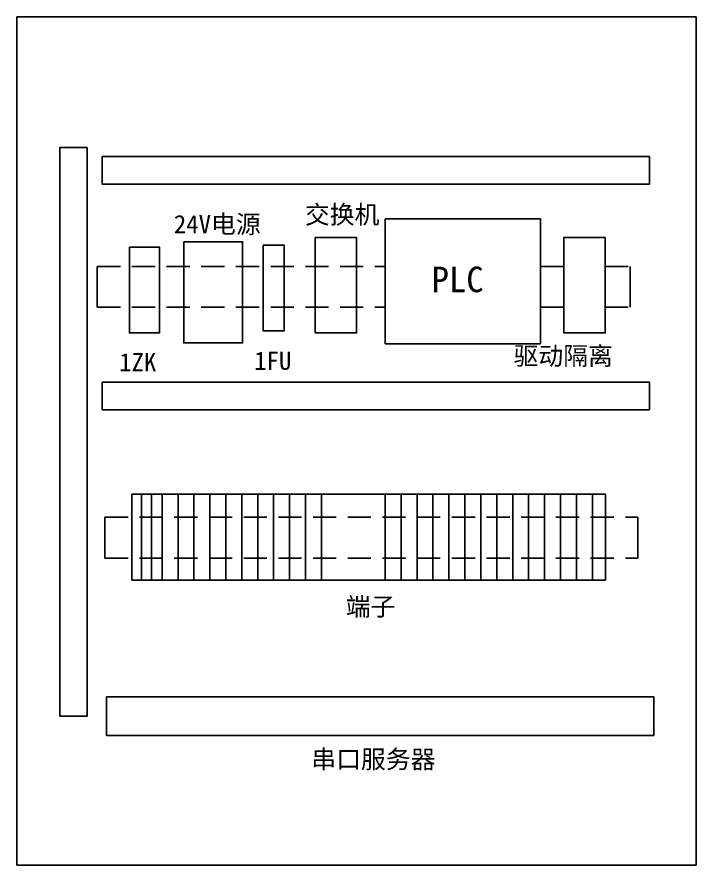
# Model space of a CAD drawing. Extents: x -607 to 3240, y -2331 to 216.
# Drawn here: x -324.6 to -231.4, y -1250.9 to -1134.5 of the extents above; entities that cross this region are included whole.
import ezdxf

# ---------------------------------------------------------------- set-up
doc = ezdxf.new("R2010")
doc.units = 0
doc.header["$MEASUREMENT"] = 0
doc.linetypes.add('DASHED2', pattern=[9.525, 6.35, -3.175])
doc.layers.get('0').update_dxf_attribs({"linetype": 'CONTINUOUS'})

msp = doc.modelspace()

# ---------------------------------------------------------------- linework, layer by layer
at = {"ltscale": 0.5}
for p, q in [((-324.62, -1134.52), (-324.62, -1250.91)), ((-324.62, -1134.52), (-231.4, -1134.52)), ((-231.4, -1134.52), (-231.4, -1250.91)), ((-274.06, -1162.24), (-252.74, -1162.24)), ((-274.06, -1179.4), (-274.06, -1162.24)), ((-252.74, -1162.24), (-252.74, -1179.4)), ((-313.6, -1168.75), (-313.6, -1174.37)), ((-240.45, -1168.75), (-240.45, -1174.37)), ((-252.74, -1179.4), (-274.06, -1179.4)), ((-312.54, -1203.16), (-312.54, -1208.78)), ((-239.39, -1203.16), (-239.39, -1208.78)), ((-324.62, -1250.91), (-231.4, -1250.91))]:
    msp.add_line(p, q, dxfattribs=at)
at = {"linetype": 'DASHED2', "ltscale": 0.5}
for p, q in [((-313.6, -1168.75), (-274.06, -1168.75)), ((-252.74, -1168.75), (-249.56, -1168.75)), ((-243.87, -1168.75), (-240.45, -1168.75)), ((-313.6, -1174.37), (-274.06, -1174.37)), ((-252.74, -1174.37), (-249.56, -1174.37)), ((-243.87, -1174.37), (-240.45, -1174.37)), ((-312.54, -1203.16), (-239.39, -1203.16)), ((-312.54, -1208.78), (-239.39, -1208.78))]:
    msp.add_line(p, q, dxfattribs=at)
for p, q in [((-307.5, -1200.02), (-307.5, -1211.8)), ((-306.16, -1200.02), (-306.16, -1211.8)), ((-304.69, -1200.02), (-304.69, -1211.8)), ((-302.51, -1200.02), (-302.51, -1211.8)), ((-300.32, -1200.02), (-300.32, -1211.8)), ((-298.13, -1200.02), (-298.13, -1211.8)), ((-295.94, -1200.02), (-295.94, -1211.8)), ((-293.76, -1200.02), (-293.76, -1211.8)), ((-291.57, -1200.02), (-291.57, -1211.8)), ((-289.38, -1200.02), (-289.38, -1211.8)), ((-287.19, -1200.02), (-287.19, -1211.8)), ((-285.01, -1200.02), (-285.01, -1211.8)), ((-282.82, -1200.02), (-282.82, -1211.8)), ((-274.07, -1200.02), (-274.07, -1211.8)), ((-271.88, -1200.02), (-271.88, -1211.8)), ((-269.69, -1200.02), (-269.69, -1211.8)), ((-267.51, -1200.02), (-267.51, -1211.8)), ((-265.32, -1200.02), (-265.32, -1211.8)), ((-263.13, -1200.02), (-263.13, -1211.8)), ((-260.94, -1200.02), (-260.94, -1211.8)), ((-258.76, -1200.02), (-258.76, -1211.8)), ((-256.57, -1200.02), (-256.57, -1211.8)), ((-254.38, -1200.02), (-254.38, -1211.8)), ((-252.19, -1200.02), (-252.19, -1211.8)), ((-250.01, -1200.02), (-250.01, -1211.8)), ((-247.82, -1200.02), (-247.82, -1211.8)), ((-245.63, -1200.02), (-245.63, -1211.8))]:
    msp.add_line(p, q)
for points in [[(-314.96, -1152.44), (-314.96, -1230.47), (-318.74, -1230.47), (-318.74, -1152.44)], [(-312.92, -1153.68), (-237.81, -1153.68), (-237.81, -1157.47), (-312.92, -1157.47)], [(-283.67, -1164.79), (-277.99, -1164.79), (-277.99, -1177.88), (-283.67, -1177.88)], [(-249.56, -1164.79), (-243.87, -1164.79), (-243.87, -1177.88), (-249.56, -1177.88)], [(-309.19, -1166.11), (-305.03, -1166.11), (-305.03, -1177.89), (-309.19, -1177.89)], [(-301.73, -1165.36), (-293.64, -1165.36), (-293.64, -1179.25), (-301.73, -1179.25)], [(-290.82, -1165.83), (-287.96, -1165.83), (-287.96, -1177.61), (-290.82, -1177.61)], [(-312.92, -1184.64), (-237.81, -1184.64), (-237.81, -1188.42), (-312.92, -1188.42)], [(-308.84, -1200.02), (-243.84, -1200.02), (-243.84, -1211.8), (-308.84, -1211.8)], [(-312.31, -1227.81), (-237.2, -1227.81), (-237.2, -1233.12), (-312.31, -1233.12)]]:
    msp.add_lwpolyline(points, close=True)

# ---------------------------------------------------------------- texts
at = {"char_height": 2.5, "attachment_point": 1}
for s, insert, width in [('{\\fSimSun|b0|i0|c134|p2;交换机}', (-285.09, -1160.39), 18.7527), ('24V{\\fSimSun|b0|i0|c134|p2;电源}', (-303.08, -1161.7), 18.7527), ('{\\fSimSun|b0|i0|c134|p2;驱动隔离}', (-256.45, -1179.78), 18.7527), ('1ZK', (-310.59, -1180.66), 21.0052), ('1FU', (-292.05, -1180.45), 13.8727), ('{\\fSimSun|b0|i0|c134|p2;端子}', (-279.49, -1214.19), 18.7527), ('{\\fSimSun|b0|i0|c134|p2;串口服务器}', (-284.22, -1235.14), 18.7527)]:
    msp.add_mtext(s, dxfattribs=dict(at, insert=insert, width=width))
at = {"ltscale": 0.5, "insert": (-267.7, -1168.79), "char_height": 3.5, "width": 50.3102, "attachment_point": 1}
msp.add_mtext('\\f宋体|b0|i0|c134|p2;PLC  ', dxfattribs=at)

doc.saveas('drawing.dxf')
